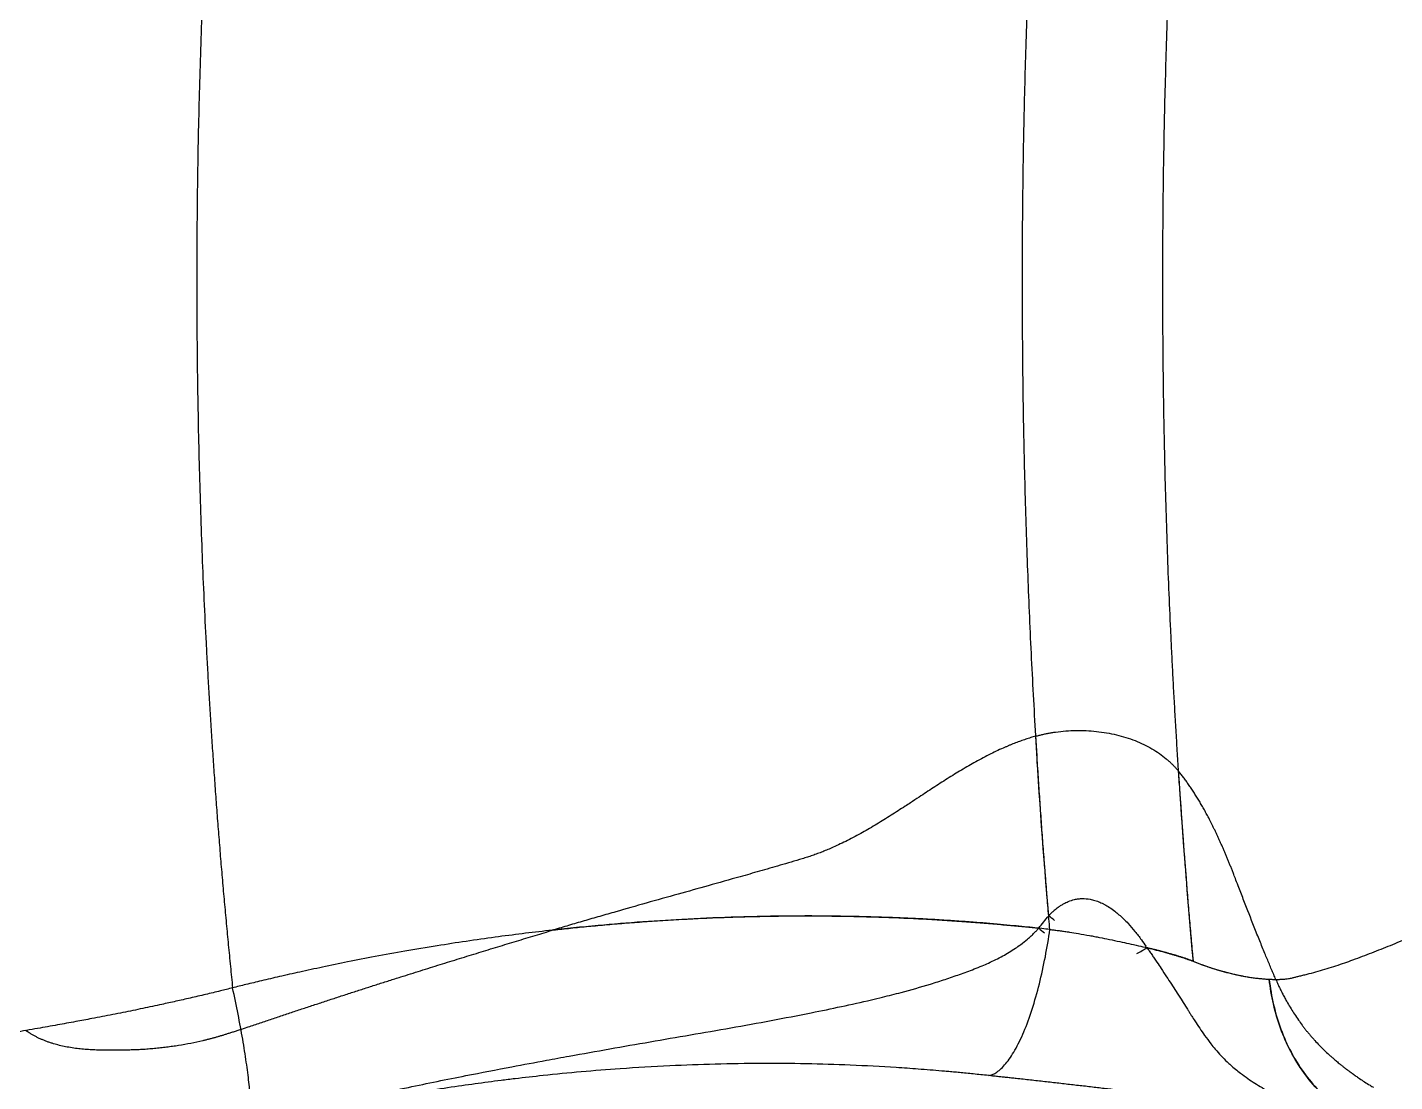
# Model space of a CAD drawing. Extents: x 525 to 609, y 649 to 778.
# Drawn here: x 541.37 to 557.18, y 686.19 to 698.38 of the extents above; entities that cross this region are included whole.
import ezdxf

# ---------------------------------------------------------------- set-up
doc = ezdxf.new("R2010")
doc.units = 0
doc.header["$MEASUREMENT"] = 0
doc.layers.add('1', color=4, linetype='Continuous')

# ---------------------------------------------------------------- blocks, each defined once
blk = doc.blocks.new('JETSETTER')
at = {"layer": '1', "color": 3, "linetype": 'Continuous', "lineweight": 25}
blk.add_line((18.713, 17.668), (18.798, 17.697), dxfattribs=at)
for points, knots in [([(18.587, 34.179), (18.583, 34.137), (18.574, 34.052), (18.562, 33.924), (18.549, 33.796), (18.537, 33.668), (18.526, 33.54), (18.514, 33.412), (18.503, 33.284), (18.492, 33.156), (18.481, 33.028), (18.47, 32.9), (18.459, 32.772), (18.449, 32.643), (18.439, 32.515), (18.429, 32.386), (18.419, 32.258), (18.41, 32.129), (18.401, 32), (18.392, 31.872), (18.383, 31.743), (18.374, 31.614), (18.366, 31.485), (18.358, 31.356), (18.35, 31.227), (18.342, 31.098), (18.335, 30.969), (18.327, 30.839), (18.32, 30.71), (18.313, 30.581), (18.306, 30.451), (18.3, 30.322), (18.28, 29.901), (18.25, 29.187), (18.221, 28.181), (18.204, 27.173), (18.2, 26.164), (18.208, 25.156), (18.229, 24.149), (18.262, 23.141), (18.296, 22.387), (18.323, 21.885), (18.337, 21.636), (18.352, 21.386), (18.367, 21.137), (18.384, 20.887), (18.401, 20.638), (18.419, 20.389), (18.437, 20.14), (18.457, 19.89), (18.477, 19.641), (18.498, 19.392), (18.52, 19.143), (18.543, 18.894), (18.567, 18.645), (18.591, 18.397), (18.608, 18.231), (18.616, 18.148)], [0, 0, 0, 0, 0.0080647, 0.0161284, 0.0241911, 0.0322531, 0.0403142, 0.0483746, 0.0564343, 0.0644935, 0.0725521, 0.0806102, 0.0886679, 0.0967253, 0.1047825, 0.1128395, 0.1208964, 0.1289532, 0.1370101, 0.1450672, 0.1531244, 0.161182, 0.1692399, 0.1772983, 0.1853572, 0.1934167, 0.201477, 0.209538, 0.2175999, 0.2256629, 0.2337268, 0.241792, 0.2498584, 0.3123629, 0.3748216, 0.4372827, 0.4997959, 0.5621983, 0.624643, 0.6871791, 0.749854, 0.7654118, 0.7809771, 0.7965504, 0.8121325, 0.8277238, 0.843325, 0.8589367, 0.8745594, 0.8901937, 0.9058401, 0.9214991, 0.9371712, 0.9528569, 0.9685567, 0.9842709, 1, 1, 1, 1]), ([(28.064, 18.824), (28.06, 18.865), (28.053, 18.946), (28.043, 19.07), (28.033, 19.193), (28.023, 19.317), (28.013, 19.442), (28.003, 19.567), (27.994, 19.692), (27.984, 19.818), (27.975, 19.945), (27.966, 20.072), (27.957, 20.199), (27.948, 20.327), (27.94, 20.455), (27.931, 20.583), (27.915, 20.826), (27.894, 21.183), (27.868, 21.657), (27.844, 22.135), (27.816, 22.772), (27.787, 23.57), (27.762, 24.528), (27.749, 25.488), (27.745, 26.448), (27.752, 27.408), (27.769, 28.369), (27.796, 29.326), (27.827, 30.124), (27.858, 30.761), (27.883, 31.239), (27.911, 31.712), (27.936, 32.107), (27.958, 32.424), (27.975, 32.664), (27.993, 32.903), (28.011, 33.14), (28.03, 33.375), (28.049, 33.608), (28.069, 33.84), (28.082, 33.994), (28.089, 34.07)], [0, 0, 0, 0, 0.008144, 0.016315, 0.024514, 0.03274, 0.040993, 0.049271, 0.057576, 0.065906, 0.074262, 0.082642, 0.091047, 0.099477, 0.10793, 0.116407, 0.124907, 0.155796, 0.186929, 0.21829, 0.249866, 0.312112, 0.374867, 0.437306, 0.499897, 0.562524, 0.62494, 0.687744, 0.749977, 0.781595, 0.812982, 0.844122, 0.875, 0.89095, 0.906812, 0.922583, 0.938261, 0.953844, 0.96933, 0.984716, 1, 1, 1, 1]), ([(29.694, 33.859), (29.69, 33.818), (29.683, 33.738), (29.673, 33.618), (29.663, 33.497), (29.653, 33.376), (29.643, 33.254), (29.633, 33.133), (29.624, 33.011), (29.614, 32.889), (29.605, 32.767), (29.596, 32.645), (29.587, 32.522), (29.579, 32.399), (29.57, 32.276), (29.562, 32.153), (29.554, 32.029), (29.545, 31.905), (29.538, 31.781), (29.53, 31.657), (29.522, 31.533), (29.515, 31.408), (29.508, 31.284), (29.501, 31.159), (29.494, 31.034), (29.487, 30.908), (29.481, 30.783), (29.474, 30.657), (29.468, 30.531), (29.462, 30.405), (29.456, 30.279), (29.451, 30.153), (29.433, 29.749), (29.408, 29.065), (29.382, 28.099), (29.368, 27.129), (29.364, 26.154), (29.371, 25.182), (29.385, 24.375), (29.403, 23.732), (29.418, 23.249), (29.436, 22.766), (29.454, 22.363), (29.469, 22.04), (29.481, 21.796), (29.494, 21.553), (29.508, 21.311), (29.522, 21.07), (29.537, 20.829), (29.552, 20.588), (29.569, 20.349), (29.585, 20.11), (29.603, 19.872), (29.621, 19.634), (29.639, 19.397), (29.658, 19.161), (29.678, 18.925), (29.698, 18.69), (29.712, 18.534), (29.719, 18.456)], [0, 0, 0, 0, 0.007919, 0.015847, 0.023784, 0.031731, 0.039687, 0.047653, 0.055629, 0.063616, 0.071613, 0.07962, 0.087638, 0.095666, 0.103703, 0.111751, 0.119809, 0.127876, 0.135952, 0.144038, 0.152133, 0.160237, 0.16835, 0.176472, 0.184602, 0.192741, 0.200888, 0.209044, 0.217207, 0.225379, 0.233558, 0.241746, 0.249941, 0.312148, 0.37446, 0.437011, 0.499935, 0.562973, 0.624949, 0.656229, 0.687489, 0.718733, 0.749967, 0.765807, 0.781616, 0.797395, 0.813143, 0.828861, 0.844551, 0.860213, 0.875847, 0.891454, 0.907035, 0.92259, 0.93812, 0.953625, 0.969106, 0.984565, 1, 1, 1, 1]), ([(27.9, 21.058), (27.891, 21.055), (27.871, 21.05), (27.843, 21.041), (27.814, 21.032), (27.784, 21.022), (27.755, 21.012), (27.726, 21.002), (27.696, 20.991), (27.666, 20.98), (27.636, 20.968), (27.606, 20.956), (27.576, 20.943), (27.5, 20.911), (27.376, 20.852), (27.237, 20.779), (27.124, 20.715), (27.042, 20.667), (26.96, 20.617), (26.851, 20.549), (26.715, 20.461), (26.573, 20.368), (26.465, 20.297), (26.357, 20.226), (26.255, 20.16), (26.146, 20.092), (26.063, 20.041), (25.981, 19.992), (25.869, 19.928), (25.729, 19.853), (25.594, 19.789), (25.498, 19.747), (25.438, 19.723), (25.379, 19.7), (25.319, 19.678), (25.261, 19.659), (25.221, 19.647), (25.202, 19.641)], [0, 0, 0, 0, 0.009899, 0.019877, 0.029937, 0.040078, 0.050303, 0.060613, 0.07101, 0.081494, 0.092067, 0.10273, 0.113485, 0.124332, 0.184166, 0.248553, 0.278989, 0.310992, 0.341291, 0.37368, 0.43657, 0.499583, 0.539319, 0.56262, 0.625579, 0.658095, 0.688376, 0.720444, 0.750953, 0.815319, 0.875479, 0.896959, 0.918135, 0.939018, 0.959616, 0.97994, 1, 1, 1, 1]), ([(27.9, 21.058), (27.907, 21.06), (27.921, 21.064), (27.942, 21.069), (27.962, 21.074), (27.983, 21.079), (28.004, 21.084), (28.025, 21.088), (28.046, 21.092), (28.067, 21.096), (28.088, 21.1), (28.109, 21.103), (28.162, 21.111), (28.248, 21.121), (28.406, 21.128), (28.605, 21.118), (28.836, 21.078), (29.053, 21.011), (29.215, 20.934), (29.331, 20.859), (29.395, 20.81), (29.439, 20.771), (29.468, 20.744), (29.496, 20.716), (29.522, 20.688), (29.539, 20.668), (29.548, 20.658)], [0, 0, 0, 0, 0.011355, 0.022689, 0.034001, 0.045292, 0.056561, 0.067808, 0.079032, 0.090232, 0.101409, 0.112563, 0.123691, 0.184811, 0.246394, 0.36898, 0.495361, 0.620813, 0.748408, 0.811235, 0.87455, 0.899318, 0.924246, 0.949334, 0.974585, 1, 1, 1, 1]), ([(30.189, 19.46), (30.184, 19.474), (30.174, 19.501), (30.158, 19.541), (30.142, 19.581), (30.126, 19.62), (30.11, 19.659), (30.094, 19.697), (30.078, 19.734), (30.062, 19.771), (30.046, 19.808), (30.03, 19.844), (30.014, 19.879), (29.998, 19.914), (29.981, 19.949), (29.965, 19.983), (29.949, 20.016), (29.933, 20.049), (29.916, 20.081), (29.896, 20.12), (29.872, 20.166), (29.843, 20.218), (29.814, 20.269), (29.785, 20.318), (29.756, 20.366), (29.727, 20.412), (29.698, 20.456), (29.668, 20.5), (29.638, 20.541), (29.609, 20.582), (29.578, 20.62), (29.558, 20.645), (29.548, 20.658)], [0, 0, 0, 0, 0.029965, 0.059667, 0.089108, 0.118292, 0.14722, 0.175895, 0.204321, 0.2325, 0.260435, 0.28813, 0.315587, 0.342811, 0.369803, 0.396568, 0.423109, 0.449429, 0.475533, 0.501424, 0.54552, 0.589078, 0.632119, 0.674665, 0.716737, 0.75836, 0.799555, 0.840348, 0.880763, 0.920826, 0.960563, 1, 1, 1, 1]), ([(25.202, 19.641), (25.159, 19.628), (25.074, 19.603), (24.948, 19.566), (24.827, 19.531), (24.709, 19.497), (24.596, 19.465), (24.398, 19.409), (24.122, 19.331), (23.759, 19.23), (23.403, 19.13), (23.101, 19.044), (22.861, 18.975), (22.68, 18.923), (22.501, 18.87), (22.384, 18.835), (22.325, 18.818)], [0, 0, 0, 0, 0.045265, 0.089088, 0.13147, 0.172414, 0.211925, 0.250003, 0.378869, 0.500011, 0.627811, 0.75001, 0.814195, 0.877252, 0.939186, 1, 1, 1, 1]), ([(30.6, 18.248), (30.61, 18.248), (30.627, 18.247), (30.663, 18.246), (30.703, 18.246), (30.748, 18.248), (30.787, 18.251), (30.819, 18.255), (30.846, 18.26), (30.867, 18.264), (30.892, 18.271), (30.923, 18.279), (30.957, 18.288), (30.988, 18.295), (31.021, 18.303), (31.08, 18.317), (31.166, 18.34), (31.302, 18.381), (31.437, 18.425), (31.573, 18.474), (31.714, 18.527), (31.894, 18.596), (32.113, 18.685), (32.33, 18.778), (32.555, 18.877), (32.773, 18.976), (33.001, 19.082), (33.209, 19.181), (33.441, 19.292), (33.678, 19.407), (33.922, 19.527), (34.074, 19.603), (34.14, 19.636)], [0, 0, 0, 0, 0.007459, 0.013984, 0.027692, 0.039087, 0.050028, 0.058263, 0.065422, 0.07151, 0.075675, 0.085708, 0.097334, 0.103865, 0.110691, 0.124638, 0.152612, 0.181569, 0.238576, 0.265385, 0.296576, 0.357586, 0.417717, 0.483097, 0.543627, 0.610616, 0.669829, 0.739432, 0.790062, 0.869263, 0.942968, 1, 1, 1, 1]), ([(30.675, 18.246), (30.667, 18.265), (30.651, 18.304), (30.626, 18.362), (30.601, 18.423), (30.575, 18.484), (30.538, 18.574), (30.488, 18.696), (30.407, 18.899), (30.327, 19.104), (30.257, 19.286), (30.217, 19.388), (30.198, 19.438), (30.189, 19.46)], [0, 0, 0, 0, 0.047741, 0.096606, 0.146595, 0.197708, 0.249944, 0.369597, 0.499922, 0.749952, 0.874976, 0.946136, 1, 1, 1, 1]), ([(28.05, 18.983), (28.056, 18.989), (28.068, 19.001), (28.09, 19.022), (28.12, 19.05), (28.153, 19.076), (28.189, 19.101), (28.227, 19.124), (28.281, 19.15), (28.339, 19.169), (28.394, 19.179), (28.454, 19.183), (28.508, 19.178), (28.556, 19.168), (28.585, 19.16), (28.623, 19.147), (28.656, 19.133), (28.682, 19.12), (28.711, 19.105), (28.755, 19.078), (28.811, 19.038), (28.864, 18.994), (28.916, 18.947), (28.979, 18.883), (29.049, 18.801), (29.117, 18.713), (29.158, 18.653), (29.176, 18.627)], [0, 0, 0, 0, 0.016962, 0.038152, 0.063701, 0.104205, 0.127371, 0.157063, 0.199375, 0.254747, 0.286592, 0.318485, 0.38207, 0.401817, 0.42305, 0.445711, 0.48652, 0.499886, 0.508688, 0.555374, 0.610033, 0.654803, 0.702348, 0.76084, 0.844965, 0.932559, 1, 1, 1, 1]), ([(28.064, 18.824), (28.033, 18.827), (27.966, 18.835), (27.858, 18.846), (27.736, 18.858), (27.6, 18.871), (27.449, 18.885), (27.284, 18.899), (27.104, 18.913), (26.91, 18.926), (26.702, 18.939), (26.478, 18.951), (26.241, 18.961), (25.988, 18.969), (25.595, 18.979), (25.081, 18.981), (24.466, 18.97), (23.897, 18.946), (23.36, 18.913), (22.824, 18.869), (22.256, 18.811), (21.635, 18.734), (21.08, 18.652), (20.617, 18.574), (20.272, 18.512), (19.955, 18.45), (19.665, 18.39), (19.402, 18.334), (19.167, 18.281), (18.959, 18.232), (18.779, 18.189), (18.667, 18.161), (18.616, 18.148)], [0, 0, 0, 0, 0.010068, 0.021661, 0.03478, 0.049423, 0.06559, 0.08328, 0.102493, 0.123229, 0.145487, 0.169267, 0.194568, 0.22139, 0.249732, 0.319563, 0.38447, 0.444458, 0.499534, 0.553804, 0.613564, 0.67882, 0.749578, 0.788857, 0.825275, 0.858831, 0.889524, 0.917353, 0.942316, 0.964413, 0.983641, 1, 1, 1, 1]), ([(22.325, 18.818), (22.358, 18.821), (22.424, 18.829), (22.525, 18.839), (22.628, 18.85), (22.733, 18.86), (22.84, 18.87), (22.949, 18.88), (23.061, 18.89), (23.175, 18.899), (23.291, 18.908), (23.409, 18.916), (23.529, 18.924), (23.652, 18.932), (23.777, 18.94), (23.904, 18.946), (24.033, 18.953), (24.165, 18.959), (24.298, 18.964), (24.434, 18.968), (24.572, 18.972), (24.712, 18.975), (24.854, 18.978), (24.999, 18.98), (25.177, 18.981), (25.411, 18.981), (25.726, 18.977), (26.112, 18.967), (26.475, 18.952), (26.785, 18.935), (27.013, 18.92), (27.227, 18.904), (27.425, 18.888), (27.608, 18.871), (27.777, 18.855), (27.884, 18.843), (27.935, 18.838)], [0, 0, 0, 0, 0.017398, 0.03519, 0.053374, 0.071951, 0.090921, 0.110284, 0.130041, 0.15019, 0.170732, 0.191668, 0.212997, 0.234719, 0.256834, 0.279342, 0.302244, 0.32554, 0.349229, 0.373311, 0.397788, 0.422658, 0.447922, 0.473581, 0.499634, 0.542881, 0.59897, 0.667907, 0.7497, 0.793481, 0.834589, 0.873023, 0.908782, 0.941865, 0.972272, 1, 1, 1, 1]), ([(18.798, 17.697), (18.844, 17.712), (18.936, 17.743), (19.073, 17.79), (19.21, 17.836), (19.347, 17.881), (19.483, 17.927), (19.619, 17.971), (19.755, 18.016), (19.89, 18.06), (20.025, 18.104), (20.159, 18.147), (20.293, 18.19), (20.427, 18.233), (20.592, 18.285), (20.788, 18.347), (21.015, 18.418), (21.239, 18.487), (21.461, 18.556), (21.681, 18.623), (21.898, 18.689), (22.112, 18.754), (22.255, 18.797), (22.325, 18.818)], [0, 0, 0, 0, 0.039178, 0.078232, 0.117165, 0.155978, 0.19467, 0.233245, 0.271701, 0.310041, 0.348266, 0.386375, 0.424371, 0.462254, 0.500024, 0.564825, 0.628964, 0.692443, 0.755265, 0.81743, 0.87894, 0.939797, 1, 1, 1, 1]), ([(18.803, 16.567), (18.839, 16.577), (18.912, 16.596), (19.025, 16.624), (19.143, 16.654), (19.268, 16.685), (19.398, 16.716), (19.534, 16.749), (19.676, 16.783), (19.824, 16.817), (19.977, 16.852), (20.137, 16.888), (20.302, 16.924), (20.473, 16.961), (20.81, 17.033), (21.268, 17.126), (21.8, 17.228), (22.199, 17.303), (22.576, 17.372), (22.975, 17.443), (23.442, 17.525), (23.909, 17.605), (24.376, 17.686), (24.842, 17.77), (25.268, 17.852), (25.654, 17.932), (25.928, 17.993), (26.158, 18.048), (26.387, 18.106), (26.629, 18.174), (26.826, 18.237), (26.937, 18.275), (27.049, 18.314), (27.165, 18.357), (27.275, 18.401), (27.387, 18.45), (27.516, 18.513), (27.639, 18.587), (27.734, 18.653), (27.795, 18.702), (27.847, 18.748), (27.882, 18.782), (27.91, 18.811), (27.927, 18.83), (27.935, 18.838)], [0, 0, 0, 0, 0.011656, 0.023934, 0.036834, 0.050354, 0.064496, 0.079258, 0.09464, 0.110643, 0.127267, 0.144509, 0.162372, 0.180854, 0.199954, 0.2715, 0.328658, 0.371451, 0.399903, 0.449945, 0.499938, 0.549875, 0.599959, 0.649948, 0.699828, 0.737363, 0.774812, 0.788774, 0.812249, 0.849625, 0.868303, 0.877647, 0.887034, 0.9059, 0.91663, 0.924783, 0.944375, 0.962312, 0.970009, 0.981044, 0.986975, 0.992109, 0.996449, 1, 1, 1, 1]), ([(27.354, 17.135), (27.385, 17.139), (27.417, 17.152), (27.485, 17.198), (27.519, 17.23), (27.59, 17.315), (27.625, 17.367), (27.695, 17.491), (27.73, 17.562), (27.797, 17.721), (27.829, 17.809), (27.889, 17.995), (27.917, 18.094), (27.968, 18.298), (27.991, 18.403), (28.032, 18.614), (28.049, 18.72), (28.064, 18.824)], [0, 0, 0, 0, 0.125, 0.125, 0.25, 0.25, 0.375, 0.375, 0.5, 0.5, 0.625, 0.625, 0.75, 0.75, 0.875, 0.875, 1, 1, 1, 1]), ([(28.064, 18.824), (28.072, 18.823), (28.087, 18.821), (28.11, 18.818), (28.134, 18.815), (28.159, 18.812), (28.184, 18.809), (28.21, 18.805), (28.237, 18.801), (28.264, 18.797), (28.316, 18.789), (28.402, 18.775), (28.499, 18.758), (28.58, 18.743), (28.657, 18.728), (28.755, 18.708), (28.868, 18.684), (28.98, 18.66), (29.087, 18.636), (29.193, 18.611), (29.294, 18.586), (29.371, 18.566), (29.426, 18.551), (29.461, 18.541), (29.496, 18.531), (29.531, 18.52), (29.564, 18.51), (29.597, 18.499), (29.629, 18.489), (29.66, 18.478), (29.691, 18.467), (29.71, 18.459), (29.719, 18.456)], [0, 0, 0, 0, 0.012743, 0.025768, 0.039079, 0.052677, 0.066562, 0.080738, 0.095204, 0.109963, 0.125015, 0.180192, 0.250004, 0.281179, 0.312508, 0.375, 0.441235, 0.499991, 0.563343, 0.624974, 0.687863, 0.749964, 0.774041, 0.798366, 0.822927, 0.847705, 0.872686, 0.897851, 0.923184, 0.948666, 0.974277, 1, 1, 1, 1]), ([(29.071, 18.544), (29.091, 18.555), (29.111, 18.567), (29.15, 18.59), (29.169, 18.602), (29.186, 18.612)], [0, 0, 0, 0, 0.5, 0.5, 1, 1, 1, 1]), ([(29.719, 18.456), (29.714, 18.458), (29.705, 18.462), (29.689, 18.467), (29.674, 18.473), (29.658, 18.479), (29.643, 18.484), (29.627, 18.49), (29.61, 18.495), (29.594, 18.501), (29.577, 18.506), (29.56, 18.511), (29.543, 18.516), (29.526, 18.522), (29.509, 18.527), (29.492, 18.532), (29.469, 18.538), (29.441, 18.546), (29.407, 18.556), (29.372, 18.565), (29.337, 18.575), (29.3, 18.584), (29.263, 18.593), (29.225, 18.603), (29.199, 18.609), (29.186, 18.612)], [0, 0, 0, 0, 0.035148, 0.070158, 0.105024, 0.139736, 0.174288, 0.208671, 0.242879, 0.276904, 0.310738, 0.344375, 0.377807, 0.411029, 0.444034, 0.476815, 0.509366, 0.569917, 0.630734, 0.691796, 0.75308, 0.814566, 0.876229, 0.938048, 1, 1, 1, 1]), ([(29.186, 18.612), (29.195, 18.6), (29.214, 18.574), (29.242, 18.533), (29.271, 18.49), (29.308, 18.436), (29.356, 18.365), (29.411, 18.28), (29.468, 18.193), (29.524, 18.106), (29.578, 18.021), (29.625, 17.948), (29.66, 17.892), (29.684, 17.854), (29.709, 17.814), (29.764, 17.728), (29.836, 17.62), (29.916, 17.512), (29.979, 17.434), (30.042, 17.363), (30.102, 17.303), (30.176, 17.235), (30.256, 17.17), (30.35, 17.101), (30.433, 17.045), (30.517, 16.994), (30.598, 16.949), (30.686, 16.902), (30.807, 16.845), (30.969, 16.777), (31.119, 16.723), (31.233, 16.686), (31.309, 16.663), (31.386, 16.641), (31.465, 16.62), (31.519, 16.607), (31.546, 16.601)], [0, 0, 0, 0, 0.014392, 0.029667, 0.045823, 0.062855, 0.090911, 0.125718, 0.157155, 0.188593, 0.221931, 0.251463, 0.26949, 0.282895, 0.293591, 0.314357, 0.377216, 0.413991, 0.439791, 0.470824, 0.501949, 0.51821, 0.564375, 0.597531, 0.626779, 0.657729, 0.688851, 0.712439, 0.75095, 0.813022, 0.875518, 0.899487, 0.923938, 0.948853, 0.974215, 1, 1, 1, 1]), ([(29.719, 18.456), (29.725, 18.454), (29.737, 18.449), (29.757, 18.441), (29.783, 18.431), (29.809, 18.422), (29.846, 18.408), (29.891, 18.392), (29.967, 18.367), (30.044, 18.344), (30.119, 18.325), (30.188, 18.307), (30.278, 18.288), (30.368, 18.272), (30.443, 18.262), (30.496, 18.256), (30.548, 18.251), (30.583, 18.249), (30.6, 18.248)], [0, 0, 0, 0, 0.018803, 0.04068, 0.065631, 0.10686, 0.130799, 0.191754, 0.259784, 0.387025, 0.452458, 0.512607, 0.622498, 0.759106, 0.819329, 0.879553, 0.939776, 1, 1, 1, 1]), ([(29.719, 18.456), (29.732, 18.451), (29.758, 18.441), (29.795, 18.427), (29.856, 18.404), (29.941, 18.375), (30.052, 18.342), (30.144, 18.318), (30.219, 18.301), (30.275, 18.289), (30.33, 18.279), (30.385, 18.27), (30.44, 18.262), (30.494, 18.256), (30.547, 18.251), (30.582, 18.249), (30.6, 18.248)], [0, 0, 0, 0, 0.043951, 0.085617, 0.125001, 0.249999, 0.374884, 0.499996, 0.564206, 0.627903, 0.6911, 0.753808, 0.816039, 0.877806, 0.939122, 1, 1, 1, 1]), ([(31.822, 16.553), (31.747, 16.577), (31.671, 16.608), (31.523, 16.684), (31.45, 16.729), (31.31, 16.832), (31.242, 16.891), (31.114, 17.021), (31.054, 17.093), (30.944, 17.246), (30.893, 17.328), (30.803, 17.5), (30.764, 17.589), (30.697, 17.773), (30.67, 17.867), (30.626, 18.057), (30.61, 18.153), (30.6, 18.248)], [0, 0, 0, 0, 0.125, 0.125, 0.25, 0.25, 0.375, 0.375, 0.5, 0.5, 0.625, 0.625, 0.75, 0.75, 0.875, 0.875, 1, 1, 1, 1]), ([(30.6, 18.248), (30.603, 18.248), (30.616, 18.248), (30.633, 18.247), (30.655, 18.246), (30.667, 18.246), (30.675, 18.246)], [0, 0, 0, 0, 0.133299, 0.500055, 0.683142, 1, 1, 1, 1]), ([(30.6, 18.248), (30.622, 18.048), (30.667, 17.852), (30.802, 17.488), (30.891, 17.318), (31.106, 17.02), (31.232, 16.891), (31.51, 16.683), (31.663, 16.604), (31.822, 16.553)], [0, 0, 0, 0, 0.25, 0.25, 0.5, 0.5, 0.75, 0.75, 1, 1, 1, 1]), ([(30.675, 18.246), (30.68, 18.237), (30.688, 18.218), (30.7, 18.191), (30.712, 18.164), (30.725, 18.138), (30.737, 18.113), (30.75, 18.088), (30.762, 18.064), (30.774, 18.041), (30.787, 18.018), (30.799, 17.996), (30.82, 17.959), (30.85, 17.908), (30.892, 17.842), (30.935, 17.779), (30.973, 17.727), (31.003, 17.687), (31.026, 17.657), (31.051, 17.627), (31.076, 17.598), (31.101, 17.569), (31.135, 17.53), (31.179, 17.483), (31.234, 17.429), (31.28, 17.385), (31.319, 17.35), (31.345, 17.328), (31.374, 17.303), (31.394, 17.286), (31.407, 17.275)], [0, 0, 0, 0, 0.025252, 0.05003, 0.074323, 0.098118, 0.121405, 0.144174, 0.166417, 0.188125, 0.209292, 0.229907, 0.249961, 0.315122, 0.374983, 0.441595, 0.500046, 0.531954, 0.562585, 0.593852, 0.625115, 0.656374, 0.687629, 0.750123, 0.812601, 0.875068, 0.905528, 0.937531, 0.958344, 1, 1, 1, 1]), ([(18.616, 18.148), (18.569, 18.136), (18.466, 18.111), (18.302, 18.071), (18.131, 18.031), (17.962, 17.993), (17.816, 17.961), (17.688, 17.933), (17.577, 17.91), (17.463, 17.886), (17.348, 17.863), (17.23, 17.839), (17.11, 17.816), (16.967, 17.789), (16.793, 17.756), (16.584, 17.718), (16.35, 17.677), (16.124, 17.638), (15.922, 17.604), (15.763, 17.577), (15.634, 17.556), (15.531, 17.539), (15.443, 17.524), (15.356, 17.51), (15.261, 17.494), (15.158, 17.477), (15.048, 17.459), (14.947, 17.442), (14.856, 17.426), (14.774, 17.412), (14.683, 17.397), (14.592, 17.381), (14.533, 17.37), (14.507, 17.366)], [0, 0, 0, 0, 0.03019, 0.0665722, 0.104458, 0.1392045, 0.1739512, 0.1970721, 0.2207897, 0.2451041, 0.2700161, 0.295525, 0.3216301, 0.348332, 0.3898315, 0.4372577, 0.4906119, 0.552199, 0.599101, 0.6392204, 0.6725576, 0.6991133, 0.7200652, 0.74367, 0.7699285, 0.7988412, 0.8304081, 0.8646285, 0.8887606, 0.9122441, 0.9411748, 0.9740542, 1, 1, 1, 1]), ([(18.786, 16.538), (18.797, 16.549), (18.814, 16.589), (18.825, 16.698), (18.823, 16.853), (18.807, 17.051), (18.787, 17.207), (18.763, 17.374), (18.749, 17.463), (18.717, 17.648), (18.699, 17.744), (18.66, 17.943), (18.639, 18.045), (18.616, 18.148)], [0, 0, 0, 0, 0.125, 0.25, 0.375, 0.5, 0.625, 0.625, 0.75, 0.75, 0.875, 0.875, 1, 1, 1, 1]), ([(16.265, 17.628), (16.258, 17.633), (16.243, 17.642), (16.229, 17.651), (16.222, 17.655)], [0, 0, 0, 0, 0.501147, 1, 1, 1, 1]), ([(17.427, 17.43), (17.414, 17.429), (17.389, 17.429), (17.351, 17.428), (17.312, 17.427), (17.236, 17.426), (17.146, 17.426), (17.044, 17.429), (16.968, 17.433), (16.893, 17.438), (16.818, 17.446), (16.743, 17.457), (16.669, 17.471), (16.598, 17.487), (16.54, 17.504), (16.494, 17.519), (16.459, 17.532), (16.424, 17.546), (16.39, 17.56), (16.358, 17.576), (16.326, 17.593), (16.295, 17.61), (16.275, 17.622), (16.265, 17.628)], [0, 0, 0, 0, 0.031248, 0.062505, 0.093876, 0.125393, 0.251834, 0.31739, 0.378426, 0.443091, 0.504408, 0.570392, 0.633752, 0.694602, 0.753068, 0.785473, 0.817379, 0.848817, 0.879813, 0.910399, 0.940605, 0.970462, 1, 1, 1, 1]), ([(18.546, 17.613), (18.535, 17.609), (18.512, 17.602), (18.478, 17.592), (18.444, 17.582), (18.41, 17.572), (18.375, 17.563), (18.341, 17.554), (18.306, 17.545), (18.237, 17.529), (18.133, 17.506), (18.016, 17.485), (17.923, 17.471), (17.853, 17.462), (17.783, 17.453), (17.713, 17.446), (17.642, 17.44), (17.571, 17.435), (17.499, 17.432), (17.451, 17.43), (17.427, 17.43)], [0, 0, 0, 0, 0.031273, 0.062537, 0.093793, 0.125044, 0.156292, 0.18754, 0.218791, 0.250047, 0.374114, 0.500065, 0.561233, 0.62275, 0.684629, 0.746887, 0.809539, 0.872599, 0.936081, 1, 1, 1, 1]), ([(18.713, 17.668), (18.698, 17.662), (18.668, 17.652), (18.625, 17.638), (18.584, 17.625), (18.559, 17.617), (18.546, 17.613)], [0, 0, 0, 0, 0.278861, 0.538497, 0.778883, 1, 1, 1, 1]), ([(27.354, 17.135), (27.324, 17.138), (27.266, 17.144), (27.18, 17.153), (27.099, 17.161), (27.022, 17.169), (26.95, 17.175), (26.881, 17.181), (26.746, 17.193), (26.549, 17.209), (26.196, 17.234), (25.765, 17.256), (25.245, 17.272), (24.724, 17.276), (24.198, 17.268), (23.654, 17.248), (23.138, 17.217), (22.649, 17.179), (22.245, 17.139), (21.935, 17.104), (21.724, 17.078), (21.519, 17.052), (21.258, 17.016), (20.985, 16.975), (20.751, 16.937), (20.566, 16.906), (20.382, 16.874), (20.2, 16.841), (20.018, 16.807), (19.838, 16.771), (19.659, 16.735), (19.482, 16.697), (19.306, 16.659), (19.132, 16.62), (18.958, 16.58), (18.844, 16.552), (18.786, 16.538)], [0, 0, 0, 0, 0.010688, 0.02086, 0.030516, 0.039655, 0.048276, 0.056379, 0.063964, 0.096469, 0.126364, 0.188885, 0.248683, 0.309279, 0.371427, 0.432505, 0.499082, 0.551222, 0.602341, 0.639906, 0.658717, 0.67599, 0.710973, 0.749461, 0.771076, 0.792565, 0.813925, 0.835154, 0.856251, 0.877212, 0.898035, 0.918718, 0.939258, 0.959653, 0.979901, 1, 1, 1, 1]), ([(31.407, 17.275), (31.416, 17.268), (31.435, 17.253), (31.464, 17.23), (31.495, 17.206), (31.529, 17.182), (31.564, 17.156), (31.602, 17.128), (31.648, 17.097), (31.703, 17.061), (31.757, 17.026), (31.792, 17.005), (31.806, 16.997)], [0, 0, 0, 0, 0.071861, 0.148241, 0.229202, 0.314803, 0.405072, 0.500032, 0.605036, 0.750028, 0.901703, 1, 1, 1, 1]), ([(36.735, 17.274), (36.678, 17.26), (36.559, 17.231), (36.373, 17.185), (36.172, 17.137), (35.968, 17.088), (35.767, 17.041), (35.444, 16.965), (35.088, 16.885), (34.699, 16.802), (34.391, 16.74), (34.068, 16.679), (33.785, 16.631), (33.559, 16.597), (33.39, 16.574), (33.222, 16.554), (33.043, 16.535), (32.867, 16.521), (32.724, 16.513), (32.617, 16.509), (32.54, 16.507), (32.464, 16.506), (32.411, 16.506), (32.371, 16.507), (32.343, 16.508), (32.315, 16.509), (32.288, 16.51), (32.259, 16.511), (32.224, 16.512), (32.193, 16.514), (32.162, 16.516), (32.135, 16.517), (32.103, 16.52), (32.071, 16.522), (32.037, 16.525), (31.999, 16.529), (31.958, 16.533), (31.914, 16.539), (31.868, 16.545), (31.837, 16.551), (31.822, 16.553)], [0, 0, 0, 0, 0.036068, 0.075251, 0.117534, 0.162891, 0.203618, 0.244318, 0.366449, 0.427516, 0.488591, 0.558647, 0.628508, 0.663041, 0.697137, 0.731706, 0.764045, 0.804695, 0.835772, 0.848376, 0.867309, 0.880036, 0.892015, 0.897628, 0.902892, 0.90782, 0.912676, 0.917983, 0.924256, 0.932014, 0.935564, 0.941925, 0.947458, 0.953483, 0.960014, 0.96709, 0.974764, 0.983016, 0.991706, 1, 1, 1, 1]), ([(31.766, 16.563), (31.743, 16.567), (31.694, 16.575), (31.616, 16.589), (31.52, 16.605), (31.412, 16.623), (31.255, 16.648), (31.058, 16.678), (30.819, 16.714), (30.577, 16.748), (30.328, 16.782), (30.074, 16.816), (29.855, 16.844), (29.679, 16.867), (29.541, 16.884), (29.402, 16.901), (29.258, 16.918), (29.112, 16.935), (28.962, 16.953), (28.81, 16.971), (28.68, 16.986), (28.575, 16.998), (28.495, 17.008), (28.414, 17.017), (28.306, 17.029), (28.169, 17.045), (28.004, 17.063), (27.839, 17.082), (27.711, 17.096), (27.62, 17.106), (27.566, 17.112), (27.512, 17.117), (27.459, 17.123), (27.406, 17.129), (27.371, 17.133), (27.354, 17.135)], [0, 0, 0, 0, 0.017982, 0.038831, 0.062547, 0.093838, 0.125134, 0.187726, 0.250288, 0.312796, 0.375249, 0.439524, 0.500138, 0.532228, 0.562768, 0.594718, 0.625384, 0.657137, 0.687816, 0.719429, 0.750191, 0.765837, 0.781457, 0.797072, 0.812706, 0.844022, 0.875184, 0.906509, 0.937575, 0.948075, 0.958526, 0.968935, 0.979312, 0.989664, 1, 1, 1, 1])]:
    blk.add_open_spline(points, degree=3, knots=knots, dxfattribs=at)
for points in [[(28.05, 18.983), (27.992, 19.671), (27.942, 20.363), (27.9, 21.058)], [(29.548, 20.658), (29.596, 19.92), (29.653, 19.186), (29.719, 18.456)], [(27.935, 18.838), (27.973, 18.886), (28.012, 18.934), (28.05, 18.983)], [(28.118, 18.929), (28.095, 18.947), (28.072, 18.965), (28.05, 18.983)], [(27.935, 18.838), (27.956, 18.82), (27.979, 18.801), (28.002, 18.783)]]:
    blk.add_open_spline(points, degree=3, dxfattribs=at)

msp = doc.modelspace()

# ---------------------------------------------------------------- block references
at = {"layer": '1'}
msp.add_blockref('JETSETTER', (525.127, 669.124), dxfattribs=at)

doc.saveas('drawing.dxf')
